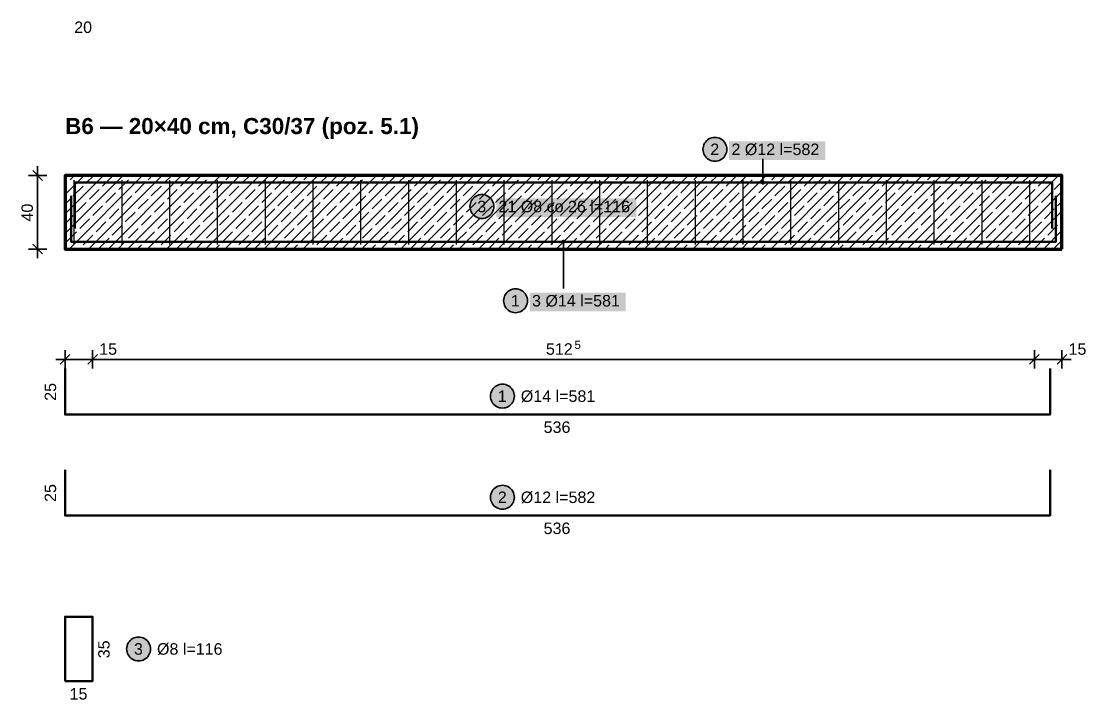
# Model space of a CAD drawing. Header units: metres. Extents: x 0.1 to 11.3, y -15.7 to -0.1.
# Drawn here: x 0.06 to 5.85, y -7.75 to -4.06 of the extents above; entities that cross this region are included whole.
import ezdxf

# ---------------------------------------------------------------- set-up
doc = ezdxf.new("R2010")
doc.units = ezdxf.units.M
for name, color, linetype, lineweight in [('A-KRESKOWANIE', 8, 'Continuous', 18), ('A-MASKA', 7, 'Continuous', 18), ('A-OPISY', 2, 'Continuous', 25), ('K-KONSTR', 7, 'Continuous', 50), ('K-WYMIARY', 1, 'Continuous', 25), ('K-ZBROJENIE', 1, 'Continuous', 100), ('K-ZBROJENIE-OPIS', 2, 'Continuous', 25)]:
    doc.layers.add(name, color=color, linetype=linetype, lineweight=lineweight)
doc.styles.add('PL_ARIAL', font='arial.ttf')
doc.styles.add('PL_ARIAL_B', font='arialbd.ttf')

msp = doc.modelspace()

# ---------------------------------------------------------------- hatches: boundary and pattern name
at = {"layer": 'A-MASKA', "true_color": 0xffffff}
for points in [[(3.9137, -4.8152), (4.4363, -4.8152), (4.4363, -4.714), (3.9137, -4.714)], [(2.6459, -5.1262), (3.4091, -5.1262), (3.4091, -5.025), (2.6459, -5.025)], [(2.8287, -5.6387), (3.3513, -5.6387), (3.3513, -5.5375), (2.8287, -5.5375)]]:
    msp.add_hatch(color=7, dxfattribs=at).paths.add_polyline_path(points)
at = {"layer": 'K-ZBROJENIE-OPIS', "true_color": 0xffffff}
for points in [[(3.9012, -4.7577), (3.9007, -4.7493), (3.899, -4.7409), (3.8963, -4.7329), (3.8925, -4.7252), (3.8878, -4.7182), (3.8822, -4.7118), (3.8758, -4.7062), (3.8687, -4.7015), (3.8611, -4.6977), (3.8531, -4.695), (3.8447, -4.6933), (3.8362, -4.6927), (3.8278, -4.6933), (3.8194, -4.695), (3.8114, -4.6977), (3.8037, -4.7015), (3.7967, -4.7062), (3.7903, -4.7118), (3.7847, -4.7182), (3.78, -4.7252), (3.7762, -4.7329), (3.7735, -4.7409), (3.7718, -4.7493), (3.7712, -4.7577), (3.7718, -4.7662), (3.7735, -4.7746), (3.7762, -4.7826), (3.78, -4.7902), (3.7847, -4.7973), (3.7903, -4.8037), (3.7967, -4.8093), (3.8037, -4.814), (3.8114, -4.8178), (3.8194, -4.8205), (3.8278, -4.8222), (3.8362, -4.8228), (3.8447, -4.8222), (3.8531, -4.8205), (3.8611, -4.8178), (3.8687, -4.814), (3.8758, -4.8093), (3.8822, -4.8037), (3.8878, -4.7973), (3.8925, -4.7902), (3.8963, -4.7826), (3.899, -4.7746), (3.9007, -4.7662)], [(2.6334, -5.0687), (2.6328, -5.0603), (2.6312, -5.0519), (2.6284, -5.0439), (2.6247, -5.0362), (2.62, -5.0292), (2.6144, -5.0228), (2.608, -5.0172), (2.6009, -5.0125), (2.5933, -5.0087), (2.5852, -5.006), (2.5769, -5.0043), (2.5684, -5.0037), (2.5599, -5.0043), (2.5516, -5.006), (2.5435, -5.0087), (2.5359, -5.0125), (2.5288, -5.0172), (2.5224, -5.0228), (2.5168, -5.0292), (2.5121, -5.0362), (2.5083, -5.0439), (2.5056, -5.0519), (2.5039, -5.0603), (2.5034, -5.0687), (2.5039, -5.0772), (2.5056, -5.0856), (2.5083, -5.0936), (2.5121, -5.1012), (2.5168, -5.1083), (2.5224, -5.1147), (2.5288, -5.1203), (2.5359, -5.125), (2.5435, -5.1288), (2.5516, -5.1315), (2.5599, -5.1332), (2.5684, -5.1338), (2.5769, -5.1332), (2.5852, -5.1315), (2.5933, -5.1288), (2.6009, -5.125), (2.608, -5.1203), (2.6144, -5.1147), (2.62, -5.1083), (2.6247, -5.1012), (2.6284, -5.0936), (2.6312, -5.0856), (2.6328, -5.0772)], [(2.8162, -5.5812), (2.8157, -5.5728), (2.814, -5.5644), (2.8113, -5.5564), (2.8075, -5.5488), (2.8028, -5.5417), (2.7972, -5.5353), (2.7908, -5.5297), (2.7837, -5.525), (2.7761, -5.5212), (2.7681, -5.5185), (2.7597, -5.5168), (2.7512, -5.5162), (2.7428, -5.5168), (2.7344, -5.5185), (2.7264, -5.5212), (2.7187, -5.525), (2.7117, -5.5297), (2.7053, -5.5353), (2.6997, -5.5417), (2.695, -5.5488), (2.6912, -5.5564), (2.6885, -5.5644), (2.6868, -5.5728), (2.6862, -5.5812), (2.6868, -5.5897), (2.6885, -5.5981), (2.6912, -5.6061), (2.695, -5.6137), (2.6997, -5.6208), (2.7053, -5.6272), (2.7117, -5.6328), (2.7187, -5.6375), (2.7264, -5.6413), (2.7344, -5.644), (2.7428, -5.6457), (2.7512, -5.6463), (2.7597, -5.6457), (2.7681, -5.644), (2.7761, -5.6413), (2.7837, -5.6375), (2.7908, -5.6328), (2.7972, -5.6272), (2.8028, -5.6208), (2.8075, -5.6137), (2.8113, -5.6061), (2.814, -5.5981), (2.8157, -5.5897)], [(2.745, -6.1), (2.7444, -6.0915), (2.7428, -6.0832), (2.7401, -6.0751), (2.7363, -6.0675), (2.7316, -6.0604), (2.726, -6.054), (2.7196, -6.0484), (2.7125, -6.0437), (2.7049, -6.0399), (2.6968, -6.0372), (2.6885, -6.0356), (2.68, -6.035), (2.6715, -6.0356), (2.6632, -6.0372), (2.6551, -6.0399), (2.6475, -6.0437), (2.6404, -6.0484), (2.634, -6.054), (2.6284, -6.0604), (2.6237, -6.0675), (2.6199, -6.0751), (2.6172, -6.0832), (2.6156, -6.0915), (2.615, -6.1), (2.6156, -6.1085), (2.6172, -6.1168), (2.6199, -6.1249), (2.6237, -6.1325), (2.6284, -6.1396), (2.634, -6.146), (2.6404, -6.1516), (2.6475, -6.1563), (2.6551, -6.1601), (2.6632, -6.1628), (2.6715, -6.1644), (2.68, -6.165), (2.6885, -6.1644), (2.6968, -6.1628), (2.7049, -6.1601), (2.7125, -6.1563), (2.7196, -6.1516), (2.726, -6.146), (2.7316, -6.1396), (2.7363, -6.1325), (2.7401, -6.1249), (2.7428, -6.1168), (2.7444, -6.1085)], [(2.745, -6.65), (2.7444, -6.6415), (2.7428, -6.6332), (2.7401, -6.6251), (2.7363, -6.6175), (2.7316, -6.6104), (2.726, -6.604), (2.7196, -6.5984), (2.7125, -6.5937), (2.7049, -6.5899), (2.6968, -6.5872), (2.6885, -6.5856), (2.68, -6.585), (2.6715, -6.5856), (2.6632, -6.5872), (2.6551, -6.5899), (2.6475, -6.5937), (2.6404, -6.5984), (2.634, -6.604), (2.6284, -6.6104), (2.6237, -6.6175), (2.6199, -6.6251), (2.6172, -6.6332), (2.6156, -6.6415), (2.615, -6.65), (2.6156, -6.6585), (2.6172, -6.6668), (2.6199, -6.6749), (2.6237, -6.6825), (2.6284, -6.6896), (2.634, -6.696), (2.6404, -6.7016), (2.6475, -6.7063), (2.6551, -6.7101), (2.6632, -6.7128), (2.6715, -6.7144), (2.68, -6.715), (2.6885, -6.7144), (2.6968, -6.7128), (2.7049, -6.7101), (2.7125, -6.7063), (2.7196, -6.7016), (2.726, -6.696), (2.7316, -6.6896), (2.7363, -6.6825), (2.7401, -6.6749), (2.7428, -6.6668), (2.7444, -6.6585)], [(0.765, -7.475), (0.7644, -7.4665), (0.7628, -7.4582), (0.7601, -7.4501), (0.7563, -7.4425), (0.7516, -7.4354), (0.746, -7.429), (0.7396, -7.4234), (0.7325, -7.4187), (0.7249, -7.4149), (0.7168, -7.4122), (0.7085, -7.4106), (0.7, -7.41), (0.6915, -7.4106), (0.6832, -7.4122), (0.6751, -7.4149), (0.6675, -7.4187), (0.6604, -7.4234), (0.654, -7.429), (0.6484, -7.4354), (0.6437, -7.4425), (0.6399, -7.4501), (0.6372, -7.4582), (0.6356, -7.4665), (0.635, -7.475), (0.6356, -7.4835), (0.6372, -7.4918), (0.6399, -7.4999), (0.6437, -7.5075), (0.6484, -7.5146), (0.654, -7.521), (0.6604, -7.5266), (0.6675, -7.5313), (0.6751, -7.5351), (0.6832, -7.5378), (0.6915, -7.5394), (0.7, -7.54), (0.7085, -7.5394), (0.7168, -7.5378), (0.7249, -7.5351), (0.7325, -7.5313), (0.7396, -7.5266), (0.746, -7.521), (0.7516, -7.5146), (0.7563, -7.5075), (0.7601, -7.4999), (0.7628, -7.4918), (0.7644, -7.4835)]]:
    msp.add_hatch(color=7, dxfattribs=at).paths.add_polyline_path(points)
at = {"layer": 'K-ZBROJENIE-OPIS', "true_color": 0x000000}
for points in [[(4.1088, -4.939), (4.1084, -4.9361), (4.1072, -4.9334), (4.1055, -4.931), (4.1031, -4.9293), (4.1004, -4.9281), (4.0975, -4.9277), (4.0946, -4.9281), (4.0919, -4.9293), (4.0895, -4.931), (4.0878, -4.9334), (4.0866, -4.9361), (4.0862, -4.939), (4.0866, -4.9419), (4.0878, -4.9446), (4.0895, -4.947), (4.0919, -4.9487), (4.0946, -4.9499), (4.0975, -4.9503), (4.1004, -4.9499), (4.1031, -4.9487), (4.1055, -4.947), (4.1072, -4.9446), (4.1084, -4.9419)], [(3.0238, -5.26), (3.0234, -5.2571), (3.0222, -5.2544), (3.0205, -5.252), (3.0181, -5.2503), (3.0154, -5.2491), (3.0125, -5.2487), (3.0096, -5.2491), (3.0069, -5.2503), (3.0045, -5.252), (3.0028, -5.2544), (3.0016, -5.2571), (3.0013, -5.26), (3.0016, -5.2629), (3.0028, -5.2656), (3.0045, -5.268), (3.0069, -5.2697), (3.0096, -5.2709), (3.0125, -5.2713), (3.0154, -5.2709), (3.0181, -5.2697), (3.0205, -5.268), (3.0222, -5.2656), (3.0234, -5.2629)]]:
    msp.add_hatch(color=7, dxfattribs=at).paths.add_polyline_path(points)

# ---------------------------------------------------------------- linework, layer by layer
at = {"layer": 'A-KRESKOWANIE', "lineweight": 25, "ltscale": 0.025}
for points in [[(0.3, -5.2154), (0.6154, -4.9)], [(0.3, -5.1094), (0.5094, -4.9)], [(0.3, -5.0033), (0.4033, -4.9)], [(0.3215, -5.3), (0.7215, -4.9)], [(0.327, -4.9232), (0.3503, -4.9)], [(0.4154, -4.9409), (0.4563, -4.9)], [(0.4276, -5.3), (0.8276, -4.9)], [(0.5038, -4.9586), (0.5568, -4.9056)], [(0.5336, -5.3), (0.9336, -4.9)], [(0.5922, -4.9763), (0.6452, -4.9232)], [(0.6397, -5.3), (1.0397, -4.9)], [(0.6629, -4.9056), (0.6685, -4.9)], [(0.7458, -5.3), (1.1458, -4.9)], [(0.7513, -4.9232), (0.7745, -4.9)], [(0.8397, -4.9409), (0.8806, -4.9)], [(0.8518, -5.3), (1.2518, -4.9)], [(0.9281, -4.9586), (0.9811, -4.9056)], [(0.9579, -5.3), (1.3579, -4.9)], [(1.0165, -4.9763), (1.0695, -4.9232)], [(1.064, -5.3), (1.464, -4.9)], [(1.0872, -4.9056), (1.0927, -4.9)], [(1.17, -5.3), (1.57, -4.9)], [(1.1756, -4.9232), (1.1988, -4.9)], [(1.264, -4.9409), (1.3049, -4.9)], [(1.2761, -5.3), (1.6761, -4.9)], [(1.3523, -4.9586), (1.4054, -4.9056)], [(1.3822, -5.3), (1.7822, -4.9)], [(1.4407, -4.9763), (1.4938, -4.9232)], [(1.4882, -5.3), (1.8882, -4.9)], [(1.5114, -4.9056), (1.517, -4.9)], [(1.5943, -5.3), (1.9943, -4.9)], [(1.5998, -4.9232), (1.6231, -4.9)], [(1.6882, -4.9409), (1.7291, -4.9)], [(1.7004, -5.3), (2.1004, -4.9)], [(1.7766, -4.9586), (1.8296, -4.9056)], [(1.8064, -5.3), (2.2064, -4.9)], [(1.865, -4.9763), (1.918, -4.9232)], [(1.9125, -5.3), (2.3125, -4.9)], [(1.9357, -4.9056), (1.9413, -4.9)], [(2.0186, -5.3), (2.4186, -4.9)], [(2.0241, -4.9232), (2.0473, -4.9)], [(2.1125, -4.9409), (2.1534, -4.9)], [(2.1246, -5.3), (2.5246, -4.9)], [(2.2009, -4.9586), (2.2539, -4.9056)], [(2.2307, -5.3), (2.6307, -4.9)], [(2.2893, -4.9763), (2.3423, -4.9232)], [(2.3368, -5.3), (2.7368, -4.9)], [(2.36, -4.9056), (2.3655, -4.9)], [(2.4428, -5.3), (2.8428, -4.9)], [(2.4484, -4.9232), (2.4716, -4.9)], [(2.5367, -4.9409), (2.5777, -4.9)], [(2.5489, -5.3), (2.9489, -4.9)], [(2.6251, -4.9586), (2.6782, -4.9056)], [(2.655, -5.3), (3.055, -4.9)], [(2.7135, -4.9763), (2.7666, -4.9232)], [(2.761, -5.3), (3.161, -4.9)], [(2.7842, -4.9056), (2.7898, -4.9)], [(2.8671, -5.3), (3.2671, -4.9)], [(2.8726, -4.9232), (2.8959, -4.9)], [(2.961, -4.9409), (3.0019, -4.9)], [(2.9731, -5.3), (3.3731, -4.9)], [(3.0494, -4.9586), (3.1024, -4.9056)], [(3.0792, -5.3), (3.4792, -4.9)], [(3.1378, -4.9763), (3.1908, -4.9232)], [(3.1853, -5.3), (3.5853, -4.9)], [(3.2085, -4.9056), (3.2141, -4.9)], [(3.2913, -5.3), (3.6913, -4.9)], [(3.2969, -4.9232), (3.3201, -4.9)], [(3.3853, -4.9409), (3.4262, -4.9)], [(3.3974, -5.3), (3.7974, -4.9)], [(3.4737, -4.9586), (3.5267, -4.9056)], [(3.5035, -5.3), (3.9035, -4.9)], [(3.5621, -4.9763), (3.6151, -4.9232)], [(3.6095, -5.3), (4.0095, -4.9)], [(3.6328, -4.9056), (3.6383, -4.9)], [(3.7156, -5.3), (4.1156, -4.9)], [(3.7211, -4.9232), (3.7444, -4.9)], [(3.8095, -4.9409), (3.8504, -4.9)], [(3.8217, -5.3), (4.2217, -4.9)], [(3.8979, -4.9586), (3.951, -4.9056)], [(3.9277, -5.3), (4.3277, -4.9)], [(3.9863, -4.9763), (4.0393, -4.9232)], [(4.0338, -5.3), (4.4338, -4.9)], [(4.057, -4.9056), (4.0626, -4.9)], [(4.1399, -5.3), (4.5399, -4.9)], [(4.1454, -4.9232), (4.1686, -4.9)], [(4.2338, -4.9409), (4.2747, -4.9)], [(4.2459, -5.3), (4.6459, -4.9)], [(4.3222, -4.9586), (4.3752, -4.9056)], [(4.352, -5.3), (4.752, -4.9)], [(4.4106, -4.9763), (4.4636, -4.9232)], [(4.4581, -5.3), (4.8581, -4.9)], [(4.4813, -4.9056), (4.4868, -4.9)], [(4.5641, -5.3), (4.9641, -4.9)], [(4.5697, -4.9232), (4.5929, -4.9)], [(4.6581, -4.9409), (4.699, -4.9)], [(4.6702, -5.3), (5.0702, -4.9)], [(4.7465, -4.9586), (4.7995, -4.9056)], [(4.7763, -5.3), (5.1763, -4.9)], [(4.8348, -4.9763), (4.8879, -4.9232)], [(4.8823, -5.3), (5.2823, -4.9)], [(4.9056, -4.9056), (4.9111, -4.9)], [(4.9884, -5.3), (5.3884, -4.9)], [(4.9939, -4.9232), (5.0172, -4.9)], [(5.0823, -4.9409), (5.1232, -4.9)], [(5.0945, -5.3), (5.4945, -4.9)], [(5.1707, -4.9586), (5.2238, -4.9056)], [(5.2005, -5.3), (5.6005, -4.9)], [(5.2591, -4.9763), (5.3121, -4.9232)], [(5.3066, -5.3), (5.7066, -4.9)], [(5.3298, -4.9056), (5.3354, -4.9)], [(5.4182, -4.9232), (5.4414, -4.9)], [(5.5066, -4.9409), (5.5475, -4.9)], [(5.595, -4.9586), (5.648, -4.9056)], [(0.3, -4.9503), (0.3094, -4.9409)], [(0.3447, -5.0116), (0.3977, -4.9586)], [(0.4331, -5.0293), (0.4861, -4.9763)], [(0.6806, -4.9939), (0.7336, -4.9409)], [(0.769, -5.0116), (0.822, -4.9586)], [(0.8574, -5.0293), (0.9104, -4.9763)], [(1.1049, -4.9939), (1.1579, -4.9409)], [(1.1932, -5.0116), (1.2463, -4.9586)], [(1.2816, -5.0293), (1.3347, -4.9763)], [(1.5291, -4.9939), (1.5822, -4.9409)], [(1.6175, -5.0116), (1.6705, -4.9586)], [(1.7059, -5.0293), (1.7589, -4.9763)], [(1.9534, -4.9939), (2.0064, -4.9409)], [(2.0418, -5.0116), (2.0948, -4.9586)], [(2.1302, -5.0293), (2.1832, -4.9763)], [(2.3776, -4.9939), (2.4307, -4.9409)], [(2.466, -5.0116), (2.5191, -4.9586)], [(2.5544, -5.0293), (2.6075, -4.9763)], [(2.8019, -4.9939), (2.8549, -4.9409)], [(2.8903, -5.0116), (2.9433, -4.9586)], [(2.9787, -5.0293), (3.0317, -4.9763)], [(3.2262, -4.9939), (3.2792, -4.9409)], [(3.3146, -5.0116), (3.3676, -4.9586)], [(3.403, -5.0293), (3.456, -4.9763)], [(3.6504, -4.9939), (3.7035, -4.9409)], [(3.7388, -5.0116), (3.7919, -4.9586)], [(3.8272, -5.0293), (3.8802, -4.9763)], [(4.0747, -4.9939), (4.1277, -4.9409)], [(4.1631, -5.0116), (4.2161, -4.9586)], [(4.2515, -5.0293), (4.3045, -4.9763)], [(4.499, -4.9939), (4.552, -4.9409)], [(4.5874, -5.0116), (4.6404, -4.9586)], [(4.6757, -5.0293), (4.7288, -4.9763)], [(4.9232, -4.9939), (4.9763, -4.9409)], [(5.0116, -5.0116), (5.0647, -4.9586)], [(5.1, -5.0293), (5.153, -4.9763)], [(5.3475, -4.9939), (5.4005, -4.9409)], [(5.4359, -5.0116), (5.4889, -4.9586)], [(5.5243, -5.0293), (5.5773, -4.9763)], [(5.6834, -4.9763), (5.725, -4.9346)], [(0.3, -5.0563), (0.327, -5.0293)], [(0.5215, -5.047), (0.5745, -4.9939)], [(0.6099, -5.0647), (0.6629, -5.0116)], [(0.6983, -5.0823), (0.7513, -5.0293)], [(0.9458, -5.047), (0.9988, -4.9939)], [(1.0341, -5.0647), (1.0872, -5.0116)], [(1.1225, -5.0823), (1.1756, -5.0293)], [(1.37, -5.047), (1.4231, -4.9939)], [(1.4584, -5.0647), (1.5114, -5.0116)], [(1.5468, -5.0823), (1.5998, -5.0293)], [(1.7943, -5.047), (1.8473, -4.9939)], [(1.8827, -5.0647), (1.9357, -5.0116)], [(1.9711, -5.0823), (2.0241, -5.0293)], [(2.2185, -5.047), (2.2716, -4.9939)], [(2.3069, -5.0647), (2.36, -5.0116)], [(2.3953, -5.0823), (2.4484, -5.0293)], [(2.6428, -5.047), (2.6958, -4.9939)], [(2.7312, -5.0647), (2.7842, -5.0116)], [(2.8196, -5.0823), (2.8726, -5.0293)], [(3.0671, -5.047), (3.1201, -4.9939)], [(3.1555, -5.0647), (3.2085, -5.0116)], [(3.2439, -5.0823), (3.2969, -5.0293)], [(3.4913, -5.047), (3.5444, -4.9939)], [(3.5797, -5.0647), (3.6328, -5.0116)], [(3.6681, -5.0823), (3.7211, -5.0293)], [(3.9156, -5.047), (3.9686, -4.9939)], [(4.004, -5.0647), (4.057, -5.0116)], [(4.0924, -5.0823), (4.1454, -5.0293)], [(4.3399, -5.047), (4.3929, -4.9939)], [(4.4283, -5.0647), (4.4813, -5.0116)], [(4.5166, -5.0823), (4.5697, -5.0293)], [(4.7641, -5.047), (4.8172, -4.9939)], [(4.8525, -5.0647), (4.9056, -5.0116)], [(4.9409, -5.0823), (4.9939, -5.0293)], [(5.1884, -5.047), (5.2414, -4.9939)], [(5.2768, -5.0647), (5.3298, -5.0116)], [(5.3652, -5.0823), (5.4182, -5.0293)], [(5.4127, -5.3), (5.725, -4.9877)], [(5.6127, -5.047), (5.6657, -4.9939)], [(0.3624, -5.1), (0.4154, -5.047)], [(0.4508, -5.1177), (0.5038, -5.0647)], [(0.5392, -5.1354), (0.5922, -5.0823)], [(0.7867, -5.1), (0.8397, -5.047)], [(0.875, -5.1177), (0.9281, -5.0647)], [(0.9634, -5.1354), (1.0165, -5.0823)], [(1.2109, -5.1), (1.264, -5.047)], [(1.2993, -5.1177), (1.3523, -5.0647)], [(1.3877, -5.1354), (1.4407, -5.0823)], [(1.6352, -5.1), (1.6882, -5.047)], [(1.7236, -5.1177), (1.7766, -5.0647)], [(1.812, -5.1354), (1.865, -5.0823)], [(2.0594, -5.1), (2.1125, -5.047)], [(2.1478, -5.1177), (2.2009, -5.0647)], [(2.2362, -5.1354), (2.2893, -5.0823)], [(2.4837, -5.1), (2.5367, -5.047)], [(2.5721, -5.1177), (2.6251, -5.0647)], [(2.6605, -5.1354), (2.7135, -5.0823)], [(2.908, -5.1), (2.961, -5.047)], [(2.9964, -5.1177), (3.0494, -5.0647)], [(3.0848, -5.1354), (3.1378, -5.0823)], [(3.3322, -5.1), (3.3853, -5.047)], [(3.4206, -5.1177), (3.4737, -5.0647)], [(3.509, -5.1354), (3.5621, -5.0823)], [(3.7565, -5.1), (3.8095, -5.047)], [(3.8449, -5.1177), (3.8979, -5.0647)], [(3.9333, -5.1354), (3.9863, -5.0823)], [(4.1808, -5.1), (4.2338, -5.047)], [(4.2692, -5.1177), (4.3222, -5.0647)], [(4.3575, -5.1354), (4.4106, -5.0823)], [(4.605, -5.1), (4.6581, -5.047)], [(4.6934, -5.1177), (4.7465, -5.0647)], [(4.7818, -5.1354), (4.8348, -5.0823)], [(5.0293, -5.1), (5.0823, -5.047)], [(5.1177, -5.1177), (5.1707, -5.0647)], [(5.2061, -5.1354), (5.2591, -5.0823)], [(5.4536, -5.1), (5.5066, -5.047)], [(5.5187, -5.3), (5.725, -5.0937)], [(5.5419, -5.1177), (5.595, -5.0647)], [(5.6303, -5.1354), (5.6834, -5.0823)], [(5.701, -5.0647), (5.725, -5.0407)], [(0.3, -5.1624), (0.3447, -5.1177)], [(0.3801, -5.1884), (0.4331, -5.1354)], [(0.4685, -5.2061), (0.5215, -5.153)], [(0.6276, -5.153), (0.6806, -5.1)], [(0.7159, -5.1707), (0.769, -5.1177)], [(0.8043, -5.1884), (0.8574, -5.1354)], [(0.8927, -5.2061), (0.9458, -5.153)], [(1.0518, -5.153), (1.1049, -5.1)], [(1.1402, -5.1707), (1.1932, -5.1177)], [(1.2286, -5.1884), (1.2816, -5.1354)], [(1.317, -5.2061), (1.37, -5.153)], [(1.4761, -5.153), (1.5291, -5.1)], [(1.5645, -5.1707), (1.6175, -5.1177)], [(1.6529, -5.1884), (1.7059, -5.1354)], [(1.7413, -5.2061), (1.7943, -5.153)], [(1.9003, -5.153), (1.9534, -5.1)], [(1.9887, -5.1707), (2.0418, -5.1177)], [(2.0771, -5.1884), (2.1302, -5.1354)], [(2.1655, -5.2061), (2.2185, -5.153)], [(2.3246, -5.153), (2.3776, -5.1)], [(2.413, -5.1707), (2.466, -5.1177)], [(2.5014, -5.1884), (2.5544, -5.1354)], [(2.5898, -5.2061), (2.6428, -5.153)], [(2.7489, -5.153), (2.8019, -5.1)], [(2.8373, -5.1707), (2.8903, -5.1177)], [(2.9257, -5.1884), (2.9787, -5.1354)], [(3.014, -5.2061), (3.0671, -5.153)], [(3.1731, -5.153), (3.2262, -5.1)], [(3.2615, -5.1707), (3.3146, -5.1177)], [(3.3499, -5.1884), (3.403, -5.1354)], [(3.4383, -5.2061), (3.4913, -5.153)], [(3.5974, -5.153), (3.6504, -5.1)], [(3.6858, -5.1707), (3.7388, -5.1177)], [(3.7742, -5.1884), (3.8272, -5.1354)], [(3.8626, -5.2061), (3.9156, -5.153)], [(4.0217, -5.153), (4.0747, -5.1)], [(4.1101, -5.1707), (4.1631, -5.1177)], [(4.1984, -5.1884), (4.2515, -5.1354)], [(4.2868, -5.2061), (4.3399, -5.153)], [(4.4459, -5.153), (4.499, -5.1)], [(4.5343, -5.1707), (4.5874, -5.1177)], [(4.6227, -5.1884), (4.6757, -5.1354)], [(4.7111, -5.2061), (4.7641, -5.153)], [(4.8702, -5.153), (4.9232, -5.1)], [(4.9586, -5.1707), (5.0116, -5.1177)], [(5.047, -5.1884), (5.1, -5.1354)], [(5.1354, -5.2061), (5.1884, -5.153)], [(5.2945, -5.153), (5.3475, -5.1)], [(5.3829, -5.1707), (5.4359, -5.1177)], [(5.4712, -5.1884), (5.5243, -5.1354)], [(5.5596, -5.2061), (5.6127, -5.153)], [(5.7187, -5.153), (5.725, -5.1468)], [(0.3094, -5.2591), (0.3624, -5.2061)], [(0.5568, -5.2238), (0.6099, -5.1707)], [(0.6452, -5.2414), (0.6983, -5.1884)], [(0.7336, -5.2591), (0.7867, -5.2061)], [(0.9811, -5.2238), (1.0341, -5.1707)], [(1.0695, -5.2414), (1.1225, -5.1884)], [(1.1579, -5.2591), (1.2109, -5.2061)], [(1.4054, -5.2238), (1.4584, -5.1707)], [(1.4938, -5.2414), (1.5468, -5.1884)], [(1.5822, -5.2591), (1.6352, -5.2061)], [(1.8296, -5.2238), (1.8827, -5.1707)], [(1.918, -5.2414), (1.9711, -5.1884)], [(2.0064, -5.2591), (2.0594, -5.2061)], [(2.2539, -5.2238), (2.3069, -5.1707)], [(2.3423, -5.2414), (2.3953, -5.1884)], [(2.4307, -5.2591), (2.4837, -5.2061)], [(2.6782, -5.2238), (2.7312, -5.1707)], [(2.7666, -5.2414), (2.8196, -5.1884)], [(2.8549, -5.2591), (2.908, -5.2061)], [(3.1024, -5.2238), (3.1555, -5.1707)], [(3.1908, -5.2414), (3.2439, -5.1884)], [(3.2792, -5.2591), (3.3322, -5.2061)], [(3.5267, -5.2238), (3.5797, -5.1707)], [(3.6151, -5.2414), (3.6681, -5.1884)], [(3.7035, -5.2591), (3.7565, -5.2061)], [(3.951, -5.2238), (4.004, -5.1707)], [(4.0393, -5.2414), (4.0924, -5.1884)], [(4.1277, -5.2591), (4.1808, -5.2061)], [(4.3752, -5.2238), (4.4283, -5.1707)], [(4.4636, -5.2414), (4.5166, -5.1884)], [(4.552, -5.2591), (4.605, -5.2061)], [(4.7995, -5.2238), (4.8525, -5.1707)], [(4.8879, -5.2414), (4.9409, -5.1884)], [(4.9763, -5.2591), (5.0293, -5.2061)], [(5.2238, -5.2238), (5.2768, -5.1707)], [(5.3121, -5.2414), (5.3652, -5.1884)], [(5.4005, -5.2591), (5.4536, -5.2061)], [(5.6248, -5.3), (5.725, -5.1998)], [(5.648, -5.2238), (5.701, -5.1707)], [(0.3977, -5.2768), (0.4508, -5.2238)], [(0.4861, -5.2945), (0.5392, -5.2414)], [(0.5867, -5.3), (0.6276, -5.2591)], [(0.822, -5.2768), (0.875, -5.2238)], [(0.9104, -5.2945), (0.9634, -5.2414)], [(1.0109, -5.3), (1.0518, -5.2591)], [(1.2463, -5.2768), (1.2993, -5.2238)], [(1.3347, -5.2945), (1.3877, -5.2414)], [(1.4352, -5.3), (1.4761, -5.2591)], [(1.6705, -5.2768), (1.7236, -5.2238)], [(1.7589, -5.2945), (1.812, -5.2414)], [(1.8595, -5.3), (1.9003, -5.2591)], [(2.0948, -5.2768), (2.1478, -5.2238)], [(2.1832, -5.2945), (2.2362, -5.2414)], [(2.2837, -5.3), (2.3246, -5.2591)], [(2.5191, -5.2768), (2.5721, -5.2238)], [(2.6075, -5.2945), (2.6605, -5.2414)], [(2.708, -5.3), (2.7489, -5.2591)], [(2.9433, -5.2768), (2.9964, -5.2238)], [(3.0317, -5.2945), (3.0848, -5.2414)], [(3.1322, -5.3), (3.1731, -5.2591)], [(3.3676, -5.2768), (3.4206, -5.2238)], [(3.456, -5.2945), (3.509, -5.2414)], [(3.5565, -5.3), (3.5974, -5.2591)], [(3.7919, -5.2768), (3.8449, -5.2238)], [(3.8802, -5.2945), (3.9333, -5.2414)], [(3.9808, -5.3), (4.0217, -5.2591)], [(4.2161, -5.2768), (4.2692, -5.2238)], [(4.3045, -5.2945), (4.3575, -5.2414)], [(4.405, -5.3), (4.4459, -5.2591)], [(4.6404, -5.2768), (4.6934, -5.2238)], [(4.7288, -5.2945), (4.7818, -5.2414)], [(4.8293, -5.3), (4.8702, -5.2591)], [(5.0647, -5.2768), (5.1177, -5.2238)], [(5.153, -5.2945), (5.2061, -5.2414)], [(5.2536, -5.3), (5.2945, -5.2591)], [(5.4889, -5.2768), (5.5419, -5.2238)], [(5.5773, -5.2945), (5.6303, -5.2414)], [(5.6778, -5.3), (5.7187, -5.2591)], [(0.3745, -5.3), (0.3801, -5.2945)], [(0.6927, -5.3), (0.7159, -5.2768)], [(0.7988, -5.3), (0.8043, -5.2945)], [(1.117, -5.3), (1.1402, -5.2768)], [(1.2231, -5.3), (1.2286, -5.2945)], [(1.5413, -5.3), (1.5645, -5.2768)], [(1.6473, -5.3), (1.6529, -5.2945)], [(1.9655, -5.3), (1.9887, -5.2768)], [(2.0716, -5.3), (2.0771, -5.2945)], [(2.3898, -5.3), (2.413, -5.2768)], [(2.4959, -5.3), (2.5014, -5.2945)], [(2.8141, -5.3), (2.8373, -5.2768)], [(2.9201, -5.3), (2.9257, -5.2945)], [(3.2383, -5.3), (3.2615, -5.2768)], [(3.3444, -5.3), (3.3499, -5.2945)], [(3.6626, -5.3), (3.6858, -5.2768)], [(3.7686, -5.3), (3.7742, -5.2945)], [(4.0868, -5.3), (4.1101, -5.2768)], [(4.1929, -5.3), (4.1984, -5.2945)], [(4.5111, -5.3), (4.5343, -5.2768)], [(4.6172, -5.3), (4.6227, -5.2945)], [(4.9354, -5.3), (4.9586, -5.2768)], [(5.0414, -5.3), (5.047, -5.2945)], [(5.3596, -5.3), (5.3829, -5.2768)], [(5.4657, -5.3), (5.4712, -5.2945)]]:
    msp.add_lwpolyline(points, dxfattribs=at)
at = {"layer": 'K-KONSTR', "lineweight": 70, "ltscale": 0.025}
msp.add_lwpolyline([(5.725, -5.3), (5.725, -4.9), (0.3, -4.9), (0.3, -5.3)], close=True, dxfattribs=at)
at = {"layer": 'K-WYMIARY', "lineweight": 35, "ltscale": 0.025}
for points in [[(0.15, -5.35), (0.15, -4.85)], [(0.1, -4.9), (0.2, -4.9)], [(0.1765, -4.9265), (0.1235, -4.8735)], [(0.1, -5.3), (0.2, -5.3)], [(0.1765, -5.3265), (0.1235, -5.2735)], [(0.3, -5.95), (0.3, -5.85)], [(0.45, -5.95), (0.45, -5.85)], [(5.575, -5.95), (5.575, -5.85)], [(5.725, -5.95), (5.725, -5.85)], [(0.25, -5.9), (5.775, -5.9)], [(0.2735, -5.9265), (0.3265, -5.8735)], [(0.4235, -5.9265), (0.4765, -5.8735)], [(5.5485, -5.9265), (5.6015, -5.8735)], [(5.6985, -5.9265), (5.7515, -5.8735)]]:
    msp.add_lwpolyline(points, dxfattribs=at)
at = {"layer": 'K-ZBROJENIE', "lineweight": 25, "ltscale": 0.025}
for points in [[(0.35, -5.275), (0.35, -4.925)], [(0.61, -5.275), (0.61, -4.925)], [(0.87, -5.275), (0.87, -4.925)], [(1.13, -5.275), (1.13, -4.925)], [(1.39, -5.275), (1.39, -4.925)], [(1.65, -5.275), (1.65, -4.925)], [(1.91, -5.275), (1.91, -4.925)], [(2.17, -5.275), (2.17, -4.925)], [(2.43, -5.275), (2.43, -4.925)], [(2.69, -5.275), (2.69, -4.925)], [(2.95, -5.275), (2.95, -4.925)], [(3.21, -5.275), (3.21, -4.925)], [(3.47, -5.275), (3.47, -4.925)], [(3.73, -5.275), (3.73, -4.925)], [(3.99, -5.275), (3.99, -4.925)], [(4.25, -5.275), (4.25, -4.925)], [(4.51, -5.275), (4.51, -4.925)], [(4.77, -5.275), (4.77, -4.925)], [(5.03, -5.275), (5.03, -4.925)], [(5.29, -5.275), (5.29, -4.925)], [(5.55, -5.275), (5.55, -4.925)]]:
    msp.add_lwpolyline(points, dxfattribs=at)
at = {"layer": 'K-ZBROJENIE', "lineweight": 50, "ltscale": 0.025}
for points in [[(0.353, -5.189), (0.353, -4.939), (5.672, -4.939), (5.672, -5.189)], [(0.333, -5.01), (0.333, -5.26), (5.692, -5.26), (5.692, -5.01)], [(0.3, -5.95), (0.3, -6.2), (5.66, -6.2), (5.66, -5.95)], [(0.3, -6.5), (0.3, -6.75), (5.66, -6.75), (5.66, -6.5)]]:
    msp.add_lwpolyline(points, dxfattribs=at)
msp.add_lwpolyline([(0.3, -7.65), (0.45, -7.65), (0.45, -7.3), (0.3, -7.3)], close=True, dxfattribs=at)
at = {"layer": 'K-ZBROJENIE-OPIS', "lineweight": 35, "ltscale": 0.025}
for points in [[(3.9012, -4.7577), (3.9007, -4.7493), (3.899, -4.7409), (3.8963, -4.7329), (3.8925, -4.7252), (3.8878, -4.7182), (3.8822, -4.7118), (3.8758, -4.7062), (3.8687, -4.7015), (3.8611, -4.6977), (3.8531, -4.695), (3.8447, -4.6933), (3.8362, -4.6927), (3.8278, -4.6933), (3.8194, -4.695), (3.8114, -4.6977), (3.8037, -4.7015), (3.7967, -4.7062), (3.7903, -4.7118), (3.7847, -4.7182), (3.78, -4.7252), (3.7762, -4.7329), (3.7735, -4.7409), (3.7718, -4.7493), (3.7712, -4.7577), (3.7718, -4.7662), (3.7735, -4.7746), (3.7762, -4.7826), (3.78, -4.7902), (3.7847, -4.7973), (3.7903, -4.8037), (3.7967, -4.8093), (3.8037, -4.814), (3.8114, -4.8178), (3.8194, -4.8205), (3.8278, -4.8222), (3.8362, -4.8228), (3.8447, -4.8222), (3.8531, -4.8205), (3.8611, -4.8178), (3.8687, -4.814), (3.8758, -4.8093), (3.8822, -4.8037), (3.8878, -4.7973), (3.8925, -4.7902), (3.8963, -4.7826), (3.899, -4.7746), (3.9007, -4.7662)], [(2.6334, -5.0687), (2.6328, -5.0603), (2.6312, -5.0519), (2.6284, -5.0439), (2.6247, -5.0362), (2.62, -5.0292), (2.6144, -5.0228), (2.608, -5.0172), (2.6009, -5.0125), (2.5933, -5.0087), (2.5852, -5.006), (2.5769, -5.0043), (2.5684, -5.0037), (2.5599, -5.0043), (2.5516, -5.006), (2.5435, -5.0087), (2.5359, -5.0125), (2.5288, -5.0172), (2.5224, -5.0228), (2.5168, -5.0292), (2.5121, -5.0362), (2.5083, -5.0439), (2.5056, -5.0519), (2.5039, -5.0603), (2.5034, -5.0687), (2.5039, -5.0772), (2.5056, -5.0856), (2.5083, -5.0936), (2.5121, -5.1012), (2.5168, -5.1083), (2.5224, -5.1147), (2.5288, -5.1203), (2.5359, -5.125), (2.5435, -5.1288), (2.5516, -5.1315), (2.5599, -5.1332), (2.5684, -5.1338), (2.5769, -5.1332), (2.5852, -5.1315), (2.5933, -5.1288), (2.6009, -5.125), (2.608, -5.1203), (2.6144, -5.1147), (2.62, -5.1083), (2.6247, -5.1012), (2.6284, -5.0936), (2.6312, -5.0856), (2.6328, -5.0772)], [(2.8162, -5.5812), (2.8157, -5.5728), (2.814, -5.5644), (2.8113, -5.5564), (2.8075, -5.5488), (2.8028, -5.5417), (2.7972, -5.5353), (2.7908, -5.5297), (2.7837, -5.525), (2.7761, -5.5212), (2.7681, -5.5185), (2.7597, -5.5168), (2.7512, -5.5162), (2.7428, -5.5168), (2.7344, -5.5185), (2.7264, -5.5212), (2.7187, -5.525), (2.7117, -5.5297), (2.7053, -5.5353), (2.6997, -5.5417), (2.695, -5.5488), (2.6912, -5.5564), (2.6885, -5.5644), (2.6868, -5.5728), (2.6862, -5.5812), (2.6868, -5.5897), (2.6885, -5.5981), (2.6912, -5.6061), (2.695, -5.6137), (2.6997, -5.6208), (2.7053, -5.6272), (2.7117, -5.6328), (2.7187, -5.6375), (2.7264, -5.6413), (2.7344, -5.644), (2.7428, -5.6457), (2.7512, -5.6463), (2.7597, -5.6457), (2.7681, -5.644), (2.7761, -5.6413), (2.7837, -5.6375), (2.7908, -5.6328), (2.7972, -5.6272), (2.8028, -5.6208), (2.8075, -5.6137), (2.8113, -5.6061), (2.814, -5.5981), (2.8157, -5.5897)], [(2.745, -6.1), (2.7444, -6.0915), (2.7428, -6.0832), (2.7401, -6.0751), (2.7363, -6.0675), (2.7316, -6.0604), (2.726, -6.054), (2.7196, -6.0484), (2.7125, -6.0437), (2.7049, -6.0399), (2.6968, -6.0372), (2.6885, -6.0356), (2.68, -6.035), (2.6715, -6.0356), (2.6632, -6.0372), (2.6551, -6.0399), (2.6475, -6.0437), (2.6404, -6.0484), (2.634, -6.054), (2.6284, -6.0604), (2.6237, -6.0675), (2.6199, -6.0751), (2.6172, -6.0832), (2.6156, -6.0915), (2.615, -6.1), (2.6156, -6.1085), (2.6172, -6.1168), (2.6199, -6.1249), (2.6237, -6.1325), (2.6284, -6.1396), (2.634, -6.146), (2.6404, -6.1516), (2.6475, -6.1563), (2.6551, -6.1601), (2.6632, -6.1628), (2.6715, -6.1644), (2.68, -6.165), (2.6885, -6.1644), (2.6968, -6.1628), (2.7049, -6.1601), (2.7125, -6.1563), (2.7196, -6.1516), (2.726, -6.146), (2.7316, -6.1396), (2.7363, -6.1325), (2.7401, -6.1249), (2.7428, -6.1168), (2.7444, -6.1085)], [(2.745, -6.65), (2.7444, -6.6415), (2.7428, -6.6332), (2.7401, -6.6251), (2.7363, -6.6175), (2.7316, -6.6104), (2.726, -6.604), (2.7196, -6.5984), (2.7125, -6.5937), (2.7049, -6.5899), (2.6968, -6.5872), (2.6885, -6.5856), (2.68, -6.585), (2.6715, -6.5856), (2.6632, -6.5872), (2.6551, -6.5899), (2.6475, -6.5937), (2.6404, -6.5984), (2.634, -6.604), (2.6284, -6.6104), (2.6237, -6.6175), (2.6199, -6.6251), (2.6172, -6.6332), (2.6156, -6.6415), (2.615, -6.65), (2.6156, -6.6585), (2.6172, -6.6668), (2.6199, -6.6749), (2.6237, -6.6825), (2.6284, -6.6896), (2.634, -6.696), (2.6404, -6.7016), (2.6475, -6.7063), (2.6551, -6.7101), (2.6632, -6.7128), (2.6715, -6.7144), (2.68, -6.715), (2.6885, -6.7144), (2.6968, -6.7128), (2.7049, -6.7101), (2.7125, -6.7063), (2.7196, -6.7016), (2.726, -6.696), (2.7316, -6.6896), (2.7363, -6.6825), (2.7401, -6.6749), (2.7428, -6.6668), (2.7444, -6.6585)], [(0.765, -7.475), (0.7644, -7.4665), (0.7628, -7.4582), (0.7601, -7.4501), (0.7563, -7.4425), (0.7516, -7.4354), (0.746, -7.429), (0.7396, -7.4234), (0.7325, -7.4187), (0.7249, -7.4149), (0.7168, -7.4122), (0.7085, -7.4106), (0.7, -7.41), (0.6915, -7.4106), (0.6832, -7.4122), (0.6751, -7.4149), (0.6675, -7.4187), (0.6604, -7.4234), (0.654, -7.429), (0.6484, -7.4354), (0.6437, -7.4425), (0.6399, -7.4501), (0.6372, -7.4582), (0.6356, -7.4665), (0.635, -7.475), (0.6356, -7.4835), (0.6372, -7.4918), (0.6399, -7.4999), (0.6437, -7.5075), (0.6484, -7.5146), (0.654, -7.521), (0.6604, -7.5266), (0.6675, -7.5313), (0.6751, -7.5351), (0.6832, -7.5378), (0.6915, -7.5394), (0.7, -7.54), (0.7085, -7.5394), (0.7168, -7.5378), (0.7249, -7.5351), (0.7325, -7.5313), (0.7396, -7.5266), (0.746, -7.521), (0.7516, -7.5146), (0.7563, -7.5075), (0.7601, -7.4999), (0.7628, -7.4918), (0.7644, -7.4835)]]:
    msp.add_lwpolyline(points, close=True, dxfattribs=at)
for points in [[(4.0975, -4.939), (4.0975, -4.809)], [(3.0125, -5.26), (3.0125, -5.515)]]:
    msp.add_lwpolyline(points, dxfattribs=at)

# ---------------------------------------------------------------- texts
at = {"layer": 'A-OPISY', "style": 'PL_ARIAL_B'}
msp.add_text('B6 — 20×40 cm, C30/37 (poz. 5.1)', height=0.0875, dxfattribs=at).set_placement((0.3, -4.675))
at = {"layer": 'K-WYMIARY', "style": 'PL_ARIAL'}
msp.add_text('40', height=0.0625, rotation=90, dxfattribs=at).set_placement((0.125, -5.1505))
for s, height, p in [('15', 0.0625, (0.4858, -5.875)), ('512', 0.0625, (2.9167, -5.875)), ('5', 0.045, (3.072, -5.8438)), ('15', 0.0625, (5.7607, -5.875))]:
    msp.add_text(s, height=height, dxfattribs=at).set_placement(p)
at = {"layer": 'K-ZBROJENIE-OPIS', "style": 'PL_ARIAL'}
for s, p in [('20', (0.3495, -4.125)), ('2', (3.811, -4.789)), ('2 Ø12 l=582', (3.9262, -4.789)), ('3', (2.5431, -5.1)), ('21 Ø8 co 26 l=116', (2.6584, -5.1)), ('1', (2.726, -5.6125)), ('3 Ø14 l=581', (2.8412, -5.6125)), ('1', (2.6547, -6.1313)), ('Ø14 l=581', (2.78, -6.1313)), ('536', (2.9042, -6.3)), ('2', (2.6547, -6.6813)), ('Ø12 l=582', (2.78, -6.6813)), ('536', (2.9042, -6.85)), ('3', (0.6747, -7.5062)), ('Ø8 l=116', (0.8, -7.5062)), ('15', (0.3245, -7.75))]:
    msp.add_text(s, height=0.0625, dxfattribs=at).set_placement(p)
for s, p in [('25', (0.2511, -6.1255)), ('25', (0.2511, -6.6755)), ('35', (0.5425, -7.5255))]:
    msp.add_text(s, height=0.0625, rotation=90, dxfattribs=at).set_placement(p)

doc.saveas('drawing.dxf')
